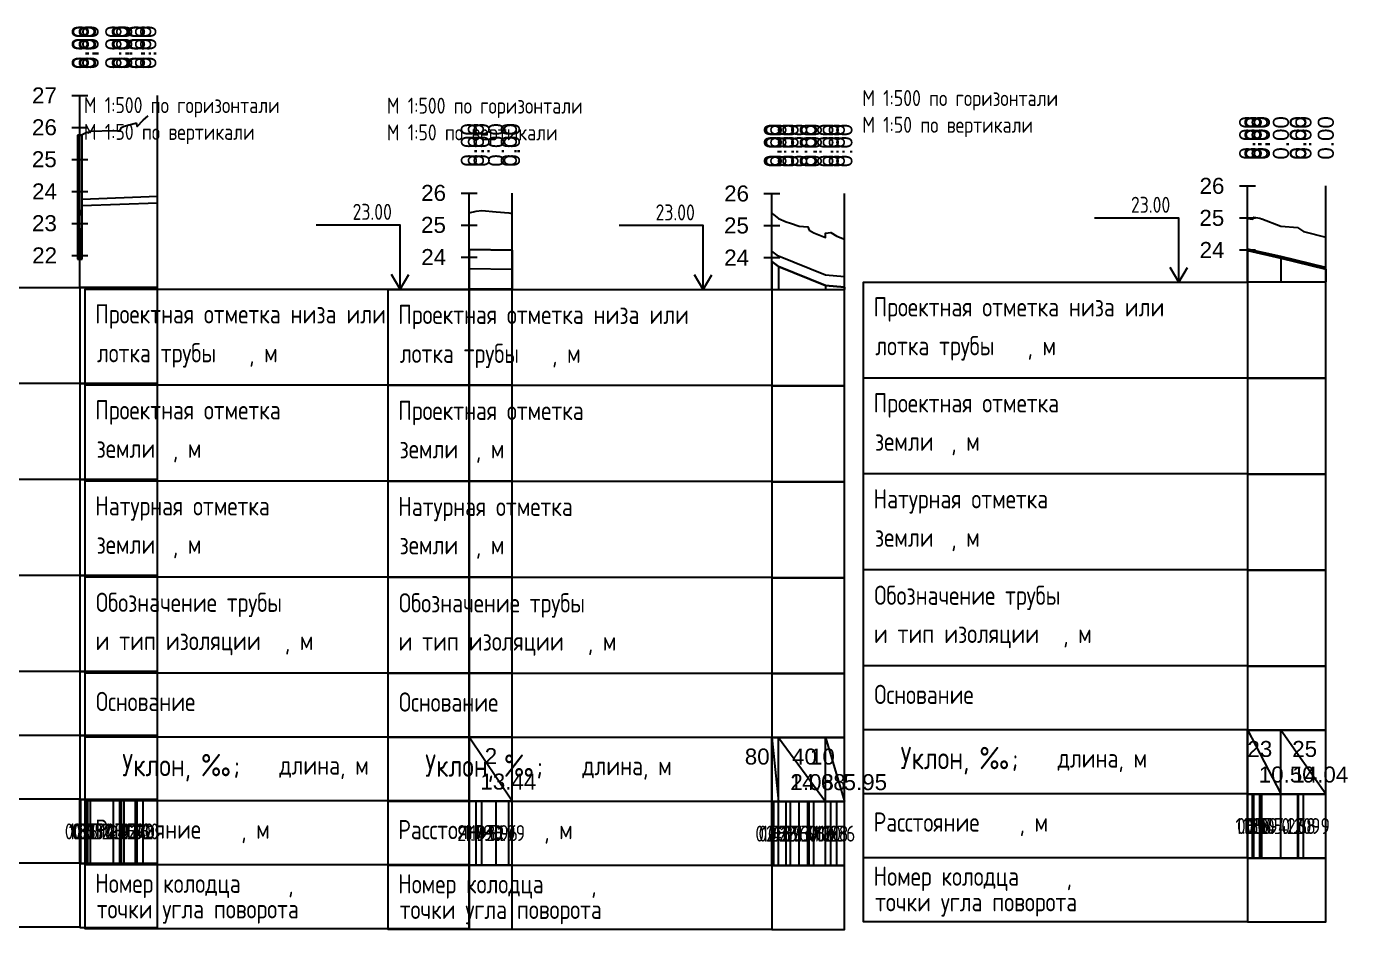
# Model space of a CAD drawing. Header units: metres. Extents: x -149473 to 83396, y -14167 to 104709.
# Drawn here: x -4009.4 to -3803, y 42336.3 to 42477.4 of the extents above; entities that cross this region are included whole.
import ezdxf

# ---------------------------------------------------------------- set-up
doc = ezdxf.new("R2010")
doc.units = ezdxf.units.M
doc.layers.add('Viewport2ForCustomObjects_0', color=7, linetype='Continuous')
for name, color, linetype, lineweight in [('Сети_W1', 1, 'Continuous', 30), ('Сети_Вид.Профиля', 7, 'Continuous', 30), ('Сети_Вид.Профиля.Проектные.Данные', 1, 'Continuous', 30), ('Сети_Г1', 132, 'Continuous', 30), ('Сети_К2', 40, 'Continuous', 30), ('Сети_Т', 1, 'Continuous', 30)]:
    doc.layers.add(name, color=color, linetype=linetype, lineweight=lineweight)
doc.styles.add('CustomTextStyle365', font='arial.ttf', dxfattribs={"height": 5})
doc.styles.add('CustomTextStyle366', font='arial.ttf', dxfattribs={"height": 5})
doc.styles.add('CustomTextStyle367', font='arial.ttf', dxfattribs={"height": 5})
doc.styles.add('CustomTextStyle368', font='arial.ttf', dxfattribs={"height": 5})
doc.styles.add('CustomTextStyle369', font='arial.ttf', dxfattribs={"height": 5})
doc.styles.add('CustomTextStyle370', font='arial.ttf', dxfattribs={"height": 5})
doc.styles.add('CustomTextStyle371', font='arial.ttf', dxfattribs={"height": 5})
doc.styles.add('CustomTextStyle372', font='arial.ttf', dxfattribs={"height": 5})
doc.styles.add('CustomTextStyle373', font='arial.ttf', dxfattribs={"height": 5})
doc.styles.add('CustomTextStyle374', font='arial.ttf', dxfattribs={"height": 5})
doc.styles.add('CustomTextStyle375', font='arial.ttf', dxfattribs={"height": 5})
doc.styles.add('CustomTextStyle376', font='arial.ttf', dxfattribs={"height": 5})
doc.styles.add('CustomTextStyle377', font='arial.ttf', dxfattribs={"height": 5})
doc.styles.add('CustomTextStyle378', font='arial.ttf', dxfattribs={"height": 5})
doc.styles.add('CustomTextStyle379', font='arial.ttf', dxfattribs={"height": 5})
doc.styles.add('CustomTextStyle380', font='arial.ttf', dxfattribs={"height": 5})
doc.styles.add('CustomTextStyle381', font='arial.ttf', dxfattribs={"height": 5})
doc.styles.add('CustomTextStyle382', font='arial.ttf', dxfattribs={"height": 5})
doc.styles.add('CustomTextStyle383', font='arial.ttf', dxfattribs={"height": 5})
doc.styles.add('CustomTextStyle384', font='arial.ttf', dxfattribs={"height": 5})
doc.styles.add('CustomTextStyle385', font='arial.ttf', dxfattribs={"height": 5})
doc.styles.add('CustomTextStyle386', font='GOST_0.TTF', dxfattribs={"height": 5})
doc.styles.add('CustomTextStyle387', font='GOST_0.TTF', dxfattribs={"height": 5})
doc.styles.add('CustomTextStyle388', font='GOST_0.TTF', dxfattribs={"height": 5})
doc.styles.add('CustomTextStyle389', font='GOST_0.TTF', dxfattribs={"height": 5})
doc.styles.add('CustomTextStyle390', font='GOST_0.TTF', dxfattribs={"height": 5})
doc.styles.add('CustomTextStyle391', font='GOST_0.TTF', dxfattribs={"height": 5})
doc.styles.add('CustomTextStyle392', font='GOST_0.TTF', dxfattribs={"height": 5})
doc.styles.add('CustomTextStyle393', font='GOST_0.TTF', dxfattribs={"height": 5})
doc.styles.add('CustomTextStyle394', font='GOST_0.TTF', dxfattribs={"height": 5})
doc.styles.add('CustomTextStyle395', font='GOST_0.TTF', dxfattribs={"height": 5})
doc.styles.add('CustomTextStyle396', font='GOST_0.TTF', dxfattribs={"height": 5})
doc.styles.add('CustomTextStyle397', font='GOST_0.TTF', dxfattribs={"height": 5})
doc.styles.add('CustomTextStyle398', font='GOST_0.TTF', dxfattribs={"height": 5})
doc.styles.add('CustomTextStyle399', font='GOST_0.TTF', dxfattribs={"height": 5})
doc.styles.add('CustomTextStyle400', font='GOST_0.TTF', dxfattribs={"height": 5})
doc.styles.add('CustomTextStyle401', font='GOST_0.TTF', dxfattribs={"height": 5})
doc.styles.add('CustomTextStyle404', font='GOST_0.TTF', dxfattribs={"height": 5})
doc.styles.add('CustomTextStyle405', font='arial.ttf', dxfattribs={"height": 5})
doc.styles.add('CustomTextStyle406', font='arial.ttf', dxfattribs={"height": 5})
doc.styles.add('CustomTextStyle407', font='arial.ttf', dxfattribs={"height": 5})
doc.styles.add('CustomTextStyle408', font='arial.ttf', dxfattribs={"height": 5})
doc.styles.add('CustomTextStyle409', font='arial.ttf', dxfattribs={"height": 5})
doc.styles.add('CustomTextStyle410', font='arial.ttf', dxfattribs={"height": 5})
doc.styles.add('CustomTextStyle411', font='arial.ttf', dxfattribs={"height": 5})
doc.styles.add('CustomTextStyle412', font='arial.ttf', dxfattribs={"height": 5})
doc.styles.add('CustomTextStyle413', font='arial.ttf', dxfattribs={"height": 5})
doc.styles.add('CustomTextStyle414', font='GOST_0.TTF', dxfattribs={"height": 5})
doc.styles.add('CustomTextStyle415', font='GOST_0.TTF', dxfattribs={"height": 5})
doc.styles.add('CustomTextStyle416', font='GOST_0.TTF', dxfattribs={"height": 5})
doc.styles.add('CustomTextStyle417', font='GOST_0.TTF', dxfattribs={"height": 5})
doc.styles.add('CustomTextStyle418', font='GOST_0.TTF', dxfattribs={"height": 5})
doc.styles.add('CustomTextStyle419', font='arial.ttf', dxfattribs={"height": 5})
doc.styles.add('CustomTextStyle420', font='arial.ttf', dxfattribs={"height": 5})
doc.styles.add('CustomTextStyle421', font='GOST_0.TTF', dxfattribs={"height": 5})
doc.styles.add('CustomTextStyle422', font='GOST_0.TTF', dxfattribs={"height": 5})
doc.styles.add('CustomTextStyle425', font='GOST_0.TTF', dxfattribs={"height": 5})
doc.styles.add('CustomTextStyle426', font='arial.ttf', dxfattribs={"height": 5})
doc.styles.add('CustomTextStyle427', font='arial.ttf', dxfattribs={"height": 5})
doc.styles.add('CustomTextStyle428', font='arial.ttf', dxfattribs={"height": 5})
doc.styles.add('CustomTextStyle429', font='arial.ttf', dxfattribs={"height": 5})
doc.styles.add('CustomTextStyle430', font='arial.ttf', dxfattribs={"height": 5})
doc.styles.add('CustomTextStyle431', font='arial.ttf', dxfattribs={"height": 5})
doc.styles.add('CustomTextStyle432', font='arial.ttf', dxfattribs={"height": 5})
doc.styles.add('CustomTextStyle433', font='arial.ttf', dxfattribs={"height": 5})
doc.styles.add('CustomTextStyle434', font='arial.ttf', dxfattribs={"height": 5})
doc.styles.add('CustomTextStyle435', font='arial.ttf', dxfattribs={"height": 5})
doc.styles.add('CustomTextStyle436', font='arial.ttf', dxfattribs={"height": 5})
doc.styles.add('CustomTextStyle437', font='arial.ttf', dxfattribs={"height": 5})
doc.styles.add('CustomTextStyle438', font='arial.ttf', dxfattribs={"height": 5})
doc.styles.add('CustomTextStyle439', font='arial.ttf', dxfattribs={"height": 5})
doc.styles.add('CustomTextStyle440', font='arial.ttf', dxfattribs={"height": 5})
doc.styles.add('CustomTextStyle441', font='arial.ttf', dxfattribs={"height": 5})
doc.styles.add('CustomTextStyle442', font='arial.ttf', dxfattribs={"height": 5})
doc.styles.add('CustomTextStyle443', font='arial.ttf', dxfattribs={"height": 5})
doc.styles.add('CustomTextStyle444', font='GOST_0.TTF', dxfattribs={"height": 5})
doc.styles.add('CustomTextStyle445', font='GOST_0.TTF', dxfattribs={"height": 5})
doc.styles.add('CustomTextStyle446', font='GOST_0.TTF', dxfattribs={"height": 5})
doc.styles.add('CustomTextStyle447', font='GOST_0.TTF', dxfattribs={"height": 5})
doc.styles.add('CustomTextStyle448', font='GOST_0.TTF', dxfattribs={"height": 5})
doc.styles.add('CustomTextStyle449', font='GOST_0.TTF', dxfattribs={"height": 5})
doc.styles.add('CustomTextStyle450', font='GOST_0.TTF', dxfattribs={"height": 5})
doc.styles.add('CustomTextStyle451', font='GOST_0.TTF', dxfattribs={"height": 5})
doc.styles.add('CustomTextStyle452', font='GOST_0.TTF', dxfattribs={"height": 5})
doc.styles.add('CustomTextStyle453', font='GOST_0.TTF', dxfattribs={"height": 5})
doc.styles.add('CustomTextStyle454', font='GOST_0.TTF', dxfattribs={"height": 5})
doc.styles.add('CustomTextStyle455', font='GOST_0.TTF', dxfattribs={"height": 5})
doc.styles.add('CustomTextStyle456', font='GOST_0.TTF', dxfattribs={"height": 5})
doc.styles.add('CustomTextStyle457', font='GOST_0.TTF', dxfattribs={"height": 5})
doc.styles.add('CustomTextStyle458', font='arial.ttf', dxfattribs={"height": 5})
doc.styles.add('CustomTextStyle459', font='arial.ttf', dxfattribs={"height": 5})
doc.styles.add('CustomTextStyle460', font='arial.ttf', dxfattribs={"height": 5})
doc.styles.add('CustomTextStyle461', font='arial.ttf', dxfattribs={"height": 5})
doc.styles.add('CustomTextStyle462', font='arial.ttf', dxfattribs={"height": 5})
doc.styles.add('CustomTextStyle463', font='arial.ttf', dxfattribs={"height": 5})
doc.styles.add('CustomTextStyle464', font='GOST_0.TTF', dxfattribs={"height": 5})
doc.styles.add('CustomTextStyle465', font='GOST_0.TTF', dxfattribs={"height": 5})
doc.styles.add('CustomTextStyle468', font='GOST_0.TTF', dxfattribs={"height": 5})
doc.styles.add('CustomTextStyle469', font='arial.ttf', dxfattribs={"height": 5})
doc.styles.add('CustomTextStyle470', font='arial.ttf', dxfattribs={"height": 5})
doc.styles.add('CustomTextStyle471', font='arial.ttf', dxfattribs={"height": 5})
doc.styles.add('CustomTextStyle472', font='arial.ttf', dxfattribs={"height": 5})
doc.styles.add('CustomTextStyle473', font='arial.ttf', dxfattribs={"height": 5})
doc.styles.add('CustomTextStyle474', font='arial.ttf', dxfattribs={"height": 5})
doc.styles.add('CustomTextStyle475', font='arial.ttf', dxfattribs={"height": 5})
doc.styles.add('CustomTextStyle476', font='arial.ttf', dxfattribs={"height": 5})
doc.styles.add('CustomTextStyle477', font='arial.ttf', dxfattribs={"height": 5})
doc.styles.add('CustomTextStyle478', font='arial.ttf', dxfattribs={"height": 5})
doc.styles.add('CustomTextStyle479', font='arial.ttf', dxfattribs={"height": 5})
doc.styles.add('CustomTextStyle480', font='arial.ttf', dxfattribs={"height": 5})
doc.styles.add('CustomTextStyle481', font='arial.ttf', dxfattribs={"height": 5})
doc.styles.add('CustomTextStyle482', font='arial.ttf', dxfattribs={"height": 5})
doc.styles.add('CustomTextStyle483', font='arial.ttf', dxfattribs={"height": 5})
doc.styles.add('CustomTextStyle484', font='GOST_0.TTF', dxfattribs={"height": 5})
doc.styles.add('CustomTextStyle485', font='GOST_0.TTF', dxfattribs={"height": 5})
doc.styles.add('CustomTextStyle486', font='GOST_0.TTF', dxfattribs={"height": 5})
doc.styles.add('CustomTextStyle487', font='GOST_0.TTF', dxfattribs={"height": 5})
doc.styles.add('CustomTextStyle488', font='GOST_0.TTF', dxfattribs={"height": 5})
doc.styles.add('CustomTextStyle489', font='GOST_0.TTF', dxfattribs={"height": 5})
doc.styles.add('CustomTextStyle490', font='GOST_0.TTF', dxfattribs={"height": 5})
doc.styles.add('CustomTextStyle491', font='GOST_0.TTF', dxfattribs={"height": 5})
doc.styles.add('CustomTextStyle492', font='GOST_0.TTF', dxfattribs={"height": 5})
doc.styles.add('CustomTextStyle493', font='GOST_0.TTF', dxfattribs={"height": 5})
doc.styles.add('CustomTextStyle494', font='GOST_0.TTF', dxfattribs={"height": 5})
doc.styles.add('CustomTextStyle495', font='arial.ttf', dxfattribs={"height": 5})
doc.styles.add('CustomTextStyle496', font='arial.ttf', dxfattribs={"height": 5})
doc.styles.add('CustomTextStyle497', font='arial.ttf', dxfattribs={"height": 5})
doc.styles.add('CustomTextStyle498', font='arial.ttf', dxfattribs={"height": 5})
doc.styles.get("Standard").update_dxf_attribs({"font": 'GOST_0.TTF'})

# ---------------------------------------------------------------- blocks, each defined once
blk = doc.blocks.new('CustomObjectsInViewport2_0')
at = {"linetype": 'Continuous', "lineweight": -3}
for p, q in [((4101.88, 1266.17), (4101.85, 1265.46)), ((4101.85, 1265.46), (4101.88, 1264.75)), ((4101.95, 1266.46), (4101.88, 1266.17)), ((4101.88, 1264.75), (4101.95, 1264.46)), ((4102.02, 1266.17), (4101.95, 1266.46)), ((4101.95, 1264.46), (4102.02, 1264.75)), ((4102.05, 1265.46), (4102.02, 1266.17)), ((4102.02, 1264.75), (4102.05, 1265.46)), ((4101.6, 1259.49), (4101.45, 1255.96)), ((4101.6, 1259.49), (4101.45, 1255.96)), ((4101.95, 1260.96), (4101.6, 1259.49)), ((4101.95, 1260.96), (4101.6, 1259.49)), ((4102.3, 1259.49), (4101.95, 1260.96)), ((4102.3, 1259.49), (4101.95, 1260.96)), ((4102.45, 1255.96), (4102.3, 1259.49)), ((4102.45, 1255.96), (4102.3, 1259.49)), ((4101.45, 1255.96), (4101.6, 1252.42)), ((4101.45, 1255.96), (4101.6, 1252.42)), ((4102.3, 1252.42), (4102.45, 1255.96)), ((4102.3, 1252.42), (4102.45, 1255.96)), ((4101.6, 1252.42), (4101.95, 1250.96)), ((4101.6, 1252.42), (4101.95, 1250.96)), ((4101.95, 1250.96), (4102.3, 1252.42)), ((4101.95, 1250.96), (4102.3, 1252.42))]:
    blk.add_line(p, q, dxfattribs=at)
at = {"layer": 'Сети_W1', "linetype": 'Continuous'}
for p, q in [((4477.35, 1251.71), (4466.85, 1254.09)), ((4477.35, 1251.21), (4466.85, 1253.59)), ((4491.38, 1248.27), (4477.35, 1251.71)), ((4491.38, 1247.77), (4477.35, 1251.21))]:
    blk.add_line(p, q, dxfattribs=at)
at = {"layer": 'Сети_Вид.Профиля'}
for p, q in [((4099.45, 1302.11), (4104.45, 1302.11)), ((4101.95, 1242.11), (4101.95, 1302.11)), ((4126.25, 1242.11), (4126.25, 1302.11)), ((4099.45, 1292.11), (4104.45, 1292.11)), ((4099.45, 1282.11), (4104.45, 1282.11)), ((4099.45, 1272.11), (4104.45, 1272.11)), ((4464.35, 1273.8), (4469.35, 1273.8)), ((4466.85, 1243.8), (4466.85, 1273.8)), ((4491.38, 1243.8), (4491.38, 1273.8)), ((4221.08, 1271.59), (4226.08, 1271.59)), ((4223.58, 1241.59), (4223.58, 1271.59)), ((4237.02, 1241.59), (4237.02, 1271.59)), ((4315.77, 1271.42), (4320.77, 1271.42)), ((4318.27, 1241.42), (4318.27, 1271.42)), ((4340.91, 1241.42), (4340.91, 1271.42)), ((4464.35, 1263.8), (4469.35, 1263.8)), ((4099.45, 1262.11), (4104.45, 1262.11)), ((4221.08, 1261.59), (4226.08, 1261.59)), ((4315.77, 1261.42), (4320.77, 1261.42)), ((4099.45, 1252.11), (4104.45, 1252.11)), ((4221.08, 1251.59), (4226.08, 1251.59)), ((4315.77, 1251.42), (4320.77, 1251.42)), ((4464.35, 1253.8), (4469.35, 1253.8))]:
    blk.add_line(p, q, dxfattribs=at)
at = {"layer": 'Сети_Вид.Профиля', "linetype": 'Continuous'}
for p, q in [((4466.85, 1243.8), (4491.38, 1243.8)), ((4101.95, 1242.11), (4126.25, 1242.11)), ((4223.58, 1241.59), (4237.02, 1241.59)), ((4318.27, 1241.42), (4340.91, 1241.42)), ((4101.95, 1062.05), (4101.95, 1082.05)), ((4102.3, 1062.05), (4102.3, 1082.05)), ((4104.16, 1062.05), (4104.16, 1082.05)), ((4104.49, 1062.05), (4104.49, 1082.05)), ((4105.24, 1062.05), (4105.24, 1082.05)), ((4105.31, 1062.05), (4105.31, 1082.05)), ((4112.46, 1062.05), (4112.46, 1082.05)), ((4114.47, 1062.05), (4114.47, 1082.05)), ((4114.92, 1062.05), (4114.92, 1082.05)), ((4115.84, 1062.05), (4115.84, 1082.05)), ((4119.38, 1062.05), (4119.38, 1082.05)), ((4119.54, 1062.05), (4119.54, 1082.05)), ((4119.83, 1062.05), (4119.83, 1082.05)), ((4121.75, 1062.05), (4121.75, 1082.05)), ((4466.85, 1063.74), (4466.85, 1083.74)), ((4468.48, 1063.74), (4468.48, 1083.74)), ((4468.86, 1063.74), (4468.86, 1083.74)), ((4470.72, 1063.74), (4470.72, 1083.74)), ((4471.26, 1063.74), (4471.26, 1083.74)), ((4471.3, 1063.74), (4471.3, 1083.74)), ((4471.41, 1063.74), (4471.41, 1083.74)), ((4477.35, 1063.74), (4477.35, 1083.74)), ((4482.6, 1063.74), (4482.6, 1083.74)), ((4482.81, 1063.74), (4482.81, 1083.74)), ((4484.39, 1063.74), (4484.39, 1083.74)), ((4223.58, 1061.53), (4223.58, 1081.53)), ((4225.77, 1061.53), (4225.77, 1081.53)), ((4227.56, 1061.53), (4227.56, 1081.53)), ((4232.07, 1061.53), (4232.07, 1081.53)), ((4236.03, 1061.53), (4236.03, 1081.53)), ((4318.27, 1061.36), (4318.27, 1081.36)), ((4318.35, 1061.36), (4318.35, 1081.36)), ((4318.86, 1061.36), (4318.86, 1081.36)), ((4320.29, 1061.36), (4320.29, 1081.36)), ((4322.68, 1061.36), (4322.68, 1081.36)), ((4324.07, 1061.36), (4324.07, 1081.36)), ((4326.8, 1061.36), (4326.8, 1081.36)), ((4329.49, 1061.36), (4329.49, 1081.36)), ((4329.9, 1061.36), (4329.9, 1081.36)), ((4331.36, 1061.36), (4331.36, 1081.36)), ((4334.96, 1061.36), (4334.96, 1081.36)), ((4334.97, 1061.36), (4334.97, 1081.36)), ((4336.67, 1061.36), (4336.67, 1081.36)), ((4338.55, 1061.36), (4338.55, 1081.36))]:
    blk.add_line(p, q, dxfattribs=at)
at = {"layer": 'Сети_Вид.Профиля'}
for points in [[(4445.38, 1243.77), (4445.38, 1263.77), (4419.05, 1263.77)], [(4202.11, 1241.56), (4202.11, 1261.56), (4175.78, 1261.56)], [(4296.8, 1241.39), (4296.8, 1261.39), (4270.47, 1261.39)], [(4445.38, 1243.77), (4442.67, 1248.35)], [(4445.38, 1243.77), (4448.1, 1248.35)], [(4202.11, 1241.56), (4199.4, 1246.14)], [(4202.11, 1241.56), (4204.82, 1246.14)], [(4296.8, 1241.39), (4294.09, 1245.97)], [(4296.8, 1241.39), (4299.51, 1245.97)], [(4101.94, 1212.08), (3981.94, 1212.08)], [(4223.57, 1211.56), (4103.57, 1211.56)], [(4318.26, 1211.39), (4198.26, 1211.39)], [(4466.84, 1213.77), (4346.84, 1213.77)], [(4101.94, 1182.08), (3981.94, 1182.08)], [(4223.57, 1181.56), (4103.57, 1181.56)], [(4318.26, 1181.39), (4198.26, 1181.39)], [(4466.84, 1183.77), (4346.84, 1183.77)], [(4101.94, 1152.08), (3981.94, 1152.08)], [(4466.84, 1153.77), (4346.84, 1153.77)], [(4223.57, 1151.56), (4103.57, 1151.56)], [(4318.26, 1151.39), (4198.26, 1151.39)], [(4466.84, 1123.77), (4346.84, 1123.77)], [(4101.94, 1122.08), (3981.94, 1122.08)], [(4223.57, 1121.56), (4103.57, 1121.56)], [(4318.26, 1121.39), (4198.26, 1121.39)], [(4466.84, 1103.77), (4346.84, 1103.77)], [(4101.94, 1102.08), (3981.94, 1102.08)], [(4223.57, 1101.56), (4103.57, 1101.56)], [(4318.26, 1101.39), (4198.26, 1101.39)], [(4101.94, 1082.08), (3981.94, 1082.08)], [(4466.84, 1083.77), (4346.84, 1083.77)], [(4223.57, 1081.56), (4103.57, 1081.56)], [(4318.26, 1081.39), (4198.26, 1081.39)], [(4101.94, 1062.08), (3981.94, 1062.08)], [(4223.57, 1061.56), (4103.57, 1061.56)], [(4318.26, 1061.39), (4198.26, 1061.39)], [(4466.84, 1063.77), (4346.84, 1063.77)]]:
    blk.add_lwpolyline(points, dxfattribs=at)
for points in [[(4466.84, 1243.77), (4466.84, 1213.77), (4466.84, 1183.77), (4466.84, 1153.77), (4466.84, 1123.77), (4466.84, 1103.77), (4466.84, 1083.77), (4466.84, 1063.77), (4466.84, 1043.77), (4346.84, 1043.77), (4346.84, 1243.77)], [(4101.94, 1242.08), (4101.94, 1212.08), (4101.94, 1182.08), (4101.94, 1152.08), (4101.94, 1122.08), (4101.94, 1102.08), (4101.94, 1082.08), (4101.94, 1062.08), (4101.94, 1042.08), (3981.94, 1042.08), (3981.94, 1242.08)], [(4223.57, 1241.56), (4223.57, 1211.56), (4223.57, 1181.56), (4223.57, 1151.56), (4223.57, 1121.56), (4223.57, 1101.56), (4223.57, 1081.56), (4223.57, 1061.56), (4223.57, 1041.56), (4103.57, 1041.56), (4103.57, 1241.56)], [(4318.26, 1241.39), (4318.26, 1211.39), (4318.26, 1181.39), (4318.26, 1151.39), (4318.26, 1121.39), (4318.26, 1101.39), (4318.26, 1081.39), (4318.26, 1061.39), (4318.26, 1041.39), (4198.26, 1041.39), (4198.26, 1241.39)]]:
    blk.add_lwpolyline(points, close=True, dxfattribs=at)
at = {"layer": 'Сети_Вид.Профиля', "linetype": 'Continuous'}
for points in [[(4466.85, 1213.74, 0), (4491.38, 1213.74, 0), (4491.38, 1243.74, 0), (4466.85, 1243.74, 0)], [(4101.95, 1212.05, 0), (4126.25, 1212.05, 0), (4126.25, 1242.05, 0), (4101.95, 1242.05, 0)], [(4223.58, 1211.53, 0), (4237.02, 1211.53, 0), (4237.02, 1241.53, 0), (4223.58, 1241.53, 0)], [(4318.27, 1211.36, 0), (4340.91, 1211.36, 0), (4340.91, 1241.36, 0), (4318.27, 1241.36, 0)], [(4101.95, 1182.05, 0), (4126.25, 1182.05, 0), (4126.25, 1212.05, 0), (4101.95, 1212.05, 0)], [(4223.58, 1181.53, 0), (4237.02, 1181.53, 0), (4237.02, 1211.53, 0), (4223.58, 1211.53, 0)], [(4318.27, 1181.36, 0), (4340.91, 1181.36, 0), (4340.91, 1211.36, 0), (4318.27, 1211.36, 0)], [(4466.85, 1183.74, 0), (4491.38, 1183.74, 0), (4491.38, 1213.74, 0), (4466.85, 1213.74, 0)], [(4101.95, 1152.05, 0), (4126.25, 1152.05, 0), (4126.25, 1182.05, 0), (4101.95, 1182.05, 0)], [(4223.58, 1151.53, 0), (4237.02, 1151.53, 0), (4237.02, 1181.53, 0), (4223.58, 1181.53, 0)], [(4318.27, 1151.36, 0), (4340.91, 1151.36, 0), (4340.91, 1181.36, 0), (4318.27, 1181.36, 0)], [(4466.85, 1153.74, 0), (4491.38, 1153.74, 0), (4491.38, 1183.74, 0), (4466.85, 1183.74, 0)], [(4101.95, 1122.05, 0), (4126.25, 1122.05, 0), (4126.25, 1152.05, 0), (4101.95, 1152.05, 0)], [(4466.85, 1123.74, 0), (4491.38, 1123.74, 0), (4491.38, 1153.74, 0), (4466.85, 1153.74, 0)], [(4223.58, 1121.53, 0), (4237.02, 1121.53, 0), (4237.02, 1151.53, 0), (4223.58, 1151.53, 0)], [(4318.27, 1121.36, 0), (4340.91, 1121.36, 0), (4340.91, 1151.36, 0), (4318.27, 1151.36, 0)], [(4466.85, 1103.74, 0), (4491.38, 1103.74, 0), (4491.38, 1123.74, 0), (4466.85, 1123.74, 0)], [(4101.95, 1102.05, 0), (4126.25, 1102.05, 0), (4126.25, 1122.05, 0), (4101.95, 1122.05, 0)], [(4223.58, 1101.53, 0), (4237.02, 1101.53, 0), (4237.02, 1121.53, 0), (4223.58, 1121.53, 0)], [(4318.27, 1101.36, 0), (4340.91, 1101.36, 0), (4340.91, 1121.36, 0), (4318.27, 1121.36, 0)], [(4466.85, 1083.74, 0), (4491.38, 1083.74, 0), (4491.38, 1103.74, 0), (4466.85, 1103.74, 0)], [(4101.95, 1082.05, 0), (4126.25, 1082.05, 0), (4126.25, 1102.05, 0), (4101.95, 1102.05, 0)], [(4223.58, 1081.53, 0), (4237.02, 1081.53, 0), (4237.02, 1101.53, 0), (4223.58, 1101.53, 0)], [(4318.27, 1081.36, 0), (4340.91, 1081.36, 0), (4340.91, 1101.36, 0), (4318.27, 1101.36, 0)], [(4101.95, 1062.05, 0), (4126.25, 1062.05, 0), (4126.25, 1082.05, 0), (4101.95, 1082.05, 0)], [(4466.85, 1063.74, 0), (4491.38, 1063.74, 0), (4491.38, 1083.74, 0), (4466.85, 1083.74, 0)], [(4223.58, 1061.53, 0), (4237.02, 1061.53, 0), (4237.02, 1081.53, 0), (4223.58, 1081.53, 0)], [(4318.27, 1061.36, 0), (4340.91, 1061.36, 0), (4340.91, 1081.36, 0), (4318.27, 1081.36, 0)], [(4101.95, 1042.05, 0), (4126.25, 1042.05, 0), (4126.25, 1062.05, 0), (4101.95, 1062.05, 0)], [(4223.58, 1041.53, 0), (4237.02, 1041.53, 0), (4237.02, 1061.53, 0), (4223.58, 1061.53, 0)], [(4318.27, 1041.36, 0), (4340.91, 1041.36, 0), (4340.91, 1061.36, 0), (4318.27, 1061.36, 0)], [(4466.85, 1043.74, 0), (4491.38, 1043.74, 0), (4491.38, 1063.74, 0), (4466.85, 1063.74, 0)]]:
    blk.add_polyline3d(points, close=True, dxfattribs=at)
at = {"layer": 'Сети_Вид.Профиля.Проектные.Данные', "linetype": 'Continuous'}
for p, q in [((4223.58, 1253.92), (4223.58, 1241.59)), ((4237.02, 1253.68), (4237.02, 1241.59)), ((4466.85, 1253.59), (4466.85, 1243.8)), ((4477.35, 1251.21), (4477.35, 1243.8)), ((4477.35, 1251.21), (4477.35, 1243.8)), ((4318.27, 1250.21), (4318.27, 1241.42)), ((4320.29, 1248.59), (4320.29, 1241.42)), ((4320.29, 1248.59), (4320.29, 1241.42)), ((4491.38, 1247.77), (4491.38, 1243.8)), ((4334.96, 1242.7), (4334.96, 1241.42)), ((4334.96, 1242.7), (4334.96, 1241.42)), ((4340.91, 1242.12), (4340.91, 1241.42)), ((4466.85, 1083.8), (4466.85, 1103.8)), ((4466.85, 1103.8), (4477.35, 1083.8)), ((4477.35, 1083.8), (4477.35, 1103.8)), ((4477.35, 1083.8), (4477.35, 1103.8)), ((4477.35, 1103.8), (4491.38, 1083.8)), ((4491.38, 1083.8), (4491.38, 1103.8)), ((4223.58, 1081.59), (4223.58, 1101.59)), ((4223.58, 1101.59), (4237.02, 1081.59)), ((4237.02, 1081.59), (4237.02, 1101.59)), ((4318.27, 1081.42), (4318.27, 1101.42)), ((4318.27, 1101.42), (4320.29, 1081.42)), ((4320.29, 1081.42), (4320.29, 1101.42)), ((4320.29, 1081.42), (4320.29, 1101.42)), ((4320.29, 1101.42), (4334.96, 1081.42)), ((4334.96, 1081.42), (4334.96, 1101.42)), ((4334.96, 1081.42), (4334.96, 1101.42)), ((4334.96, 1101.42), (4340.91, 1081.42)), ((4340.91, 1081.42), (4340.91, 1101.42))]:
    blk.add_line(p, q, dxfattribs=at)
at = {"layer": 'Сети_Вид.Профиля.Проектные.Данные', "linetype": 'Continuous', "lineweight": 30, "ltscale": 2, "flags": 128}
for points in [[(4101.95, 1289.66), (4102.3, 1289.71), (4104.16, 1290.64), (4104.49, 1290.39), (4105.24, 1290.94), (4105.31, 1290.88), (4112.46, 1291.15), (4114.47, 1291.06), (4114.92, 1292.09), (4115.84, 1292.47), (4119.38, 1293.39), (4119.54, 1293.43), (4119.83, 1292.36), (4121.75, 1294.32), (4123.35, 1295.67)], [(4223.58, 1265.39), (4225.77, 1265.91), (4227.56, 1266.08), (4232.07, 1265.71), (4236.03, 1265.41), (4237.02, 1265.15)], [(4318.27, 1265.21), (4318.35, 1265.17), (4318.86, 1264.82), (4320.29, 1263.59), (4322.68, 1262.62), (4324.07, 1262.21), (4326.8, 1261.22), (4329.49, 1261.01), (4329.9, 1259.96), (4331.36, 1259.14), (4334.96, 1257.7), (4334.97, 1259.01), (4336.67, 1259.29), (4338.55, 1258.13), (4340.91, 1257.12)], [(4466.85, 1263.59), (4468.48, 1263.46), (4468.86, 1264.05), (4470.72, 1263.68), (4471.26, 1263.52), (4471.3, 1263.52), (4471.41, 1263.55), (4477.35, 1261.21), (4482.6, 1260.77), (4482.81, 1260.59), (4484.39, 1259.52), (4491.38, 1257.77)], [(4223.58, 1253.92), (4237.02, 1253.68)], [(4466.85, 1253.59), (4477.35, 1251.21), (4491.38, 1247.77)], [(4318.27, 1250.21), (4320.29, 1248.59), (4334.96, 1242.7), (4340.91, 1242.12)]]:
    blk.add_lwpolyline(points, dxfattribs=at)
at = {"layer": 'Сети_Г1', "linetype": 'Continuous'}
for p, q in [((4320.29, 1251.84), (4318.27, 1253.46)), ((4334.96, 1245.95), (4320.29, 1251.84)), ((4320.29, 1248.59), (4318.27, 1250.21)), ((4334.96, 1242.7), (4320.29, 1248.59)), ((4340.91, 1245.37), (4334.96, 1245.95)), ((4340.91, 1242.12), (4334.96, 1242.7))]:
    blk.add_line(p, q, dxfattribs=at)
at = {"layer": 'Сети_К2', "linetype": 'Continuous'}
for p, q in [((4101.2, 1289.66), (4101.2, 1250.96)), ((4102.7, 1289.66), (4101.2, 1289.66)), ((4102.7, 1250.96), (4102.7, 1289.66)), ((4102.7, 1269.69), (4126.25, 1270.56)), ((4102.7, 1267.69), (4126.25, 1268.56)), ((4101.2, 1250.96), (4102.7, 1250.96))]:
    blk.add_line(p, q, dxfattribs=at)
at = {"layer": 'Сети_Т', "linetype": 'Continuous'}
for p, q in [((4237.02, 1253.68), (4223.58, 1253.92)), ((4237.02, 1247.68), (4223.58, 1247.92))]:
    blk.add_line(p, q, dxfattribs=at)
at = {"linetype": 'Continuous'}
for style, p in [('CustomTextStyle371', (4104.42, 1310.34)), ('CustomTextStyle372', (4104.77, 1310.34)), ('CustomTextStyle373', (4106.62, 1310.34)), ('CustomTextStyle374', (4106.96, 1310.34)), ('CustomTextStyle375', (4107.71, 1310.34)), ('CustomTextStyle376', (4107.78, 1310.34)), ('CustomTextStyle377', (4114.92, 1310.34)), ('CustomTextStyle378', (4116.94, 1310.34)), ('CustomTextStyle379', (4117.39, 1310.34)), ('CustomTextStyle380', (4118.31, 1310.34)), ('CustomTextStyle381', (4121.84, 1310.34)), ('CustomTextStyle382', (4122, 1310.34)), ('CustomTextStyle383', (4122.3, 1310.34)), ('CustomTextStyle384', (4124.22, 1310.34)), ('CustomTextStyle385', (4125.82, 1310.34)), ('CustomTextStyle408', (4226.05, 1279.82)), ('CustomTextStyle409', (4228.24, 1279.82)), ('CustomTextStyle410', (4230.03, 1279.82)), ('CustomTextStyle411', (4234.54, 1279.82)), ('CustomTextStyle412', (4238.5, 1279.82)), ('CustomTextStyle413', (4239.49, 1279.82)), ('CustomTextStyle429', (4320.74, 1279.65)), ('CustomTextStyle430', (4320.82, 1279.65)), ('CustomTextStyle431', (4321.33, 1279.65)), ('CustomTextStyle432', (4322.76, 1279.65)), ('CustomTextStyle433', (4325.14, 1279.65)), ('CustomTextStyle434', (4326.53, 1279.65)), ('CustomTextStyle435', (4329.27, 1279.65)), ('CustomTextStyle436', (4331.96, 1279.65)), ('CustomTextStyle437', (4332.36, 1279.65)), ('CustomTextStyle438', (4333.83, 1279.65)), ('CustomTextStyle439', (4337.42, 1279.65)), ('CustomTextStyle440', (4337.44, 1279.65)), ('CustomTextStyle441', (4339.14, 1279.65)), ('CustomTextStyle442', (4341.02, 1279.65)), ('CustomTextStyle443', (4343.38, 1279.65)), ('CustomTextStyle472', (4469.32, 1282.02)), ('CustomTextStyle473', (4470.95, 1282.02)), ('CustomTextStyle474', (4471.33, 1282.02)), ('CustomTextStyle475', (4473.19, 1282.02)), ('CustomTextStyle476', (4473.73, 1282.02)), ('CustomTextStyle477', (4473.77, 1282.02)), ('CustomTextStyle478', (4473.88, 1282.02)), ('CustomTextStyle479', (4479.82, 1282.02)), ('CustomTextStyle480', (4485.07, 1282.02)), ('CustomTextStyle481', (4485.27, 1282.02)), ('CustomTextStyle482', (4486.86, 1282.02)), ('CustomTextStyle483', (4493.85, 1282.02))]:
    blk.add_text('0.00', height=5, rotation=90, dxfattribs=dict(at, style=style)).set_placement(p)
at = {"layer": 'Сети_Вид.Профиля', "color": 7, "linetype": 'Continuous', "lineweight": 30}
for s, style, p in [('27', 'CustomTextStyle370', (4087, 1299.6)), ('М 1:500 по горизонтали', 'CustomTextStyle400', (4103.22, 1296.56)), ('М 1:500 по горизонтали', 'CustomTextStyle421', (4197.92, 1296.39)), ('М 1:500 по горизонтали', 'CustomTextStyle464', (4346.5, 1298.77)), ('26', 'CustomTextStyle369', (4087, 1289.65)), ('М 1:50 по вертикали', 'CustomTextStyle401', (4103.22, 1288.2)), ('М 1:50 по вертикали', 'CustomTextStyle422', (4197.92, 1288.03)), ('М 1:50 по вертикали', 'CustomTextStyle465', (4346.5, 1290.41)), ('25', 'CustomTextStyle368', (4086.96, 1279.65)), ('26', 'CustomTextStyle471', (4451.9, 1271.33)), ('24', 'CustomTextStyle367', (4087.02, 1269.6)), ('26', 'CustomTextStyle407', (4208.63, 1269.13)), ('26', 'CustomTextStyle428', (4303.32, 1268.95)), ('  23.00', 'CustomTextStyle404', (4182.06, 1263.2)), ('  23.00', 'CustomTextStyle425', (4276.75, 1263.03)), ('  23.00', 'CustomTextStyle468', (4425.33, 1265.41)), ('23', 'CustomTextStyle366', (4087, 1259.65)), ('25', 'CustomTextStyle406', (4208.59, 1259.13)), ('25', 'CustomTextStyle427', (4303.28, 1258.95)), ('25', 'CustomTextStyle470', (4451.86, 1261.33)), ('24', 'CustomTextStyle469', (4451.92, 1251.29)), ('22', 'CustomTextStyle365', (4087.05, 1249.6)), ('24', 'CustomTextStyle405', (4208.65, 1249.08)), ('24', 'CustomTextStyle426', (4303.34, 1248.91))]:
    blk.add_text(s, height=5, dxfattribs=dict(at, style=style)).set_placement(p)
at = {"layer": 'Сети_Вид.Профиля'}
for s, p in [('Проектная отметка низа или', (4350.01, 1233.01)), ('Проектная отметка низа или', (4106.73, 1230.81)), ('Проектная отметка низа или', (4201.43, 1230.64)), ('лотка трубы', (4350.56, 1220.87)), ('лотка трубы', (4107.29, 1218.66)), ('м', (4159.52, 1218.66)), ('лотка трубы', (4201.98, 1218.49)), ('м', (4254.21, 1218.49)), ('м', (4402.79, 1220.87)), (', ', (4154.86, 1218.66)), (', ', (4249.55, 1218.49)), (', ', (4398.13, 1220.87)), ('Проектная отметка', (4106.73, 1200.81)), ('Проектная отметка', (4201.43, 1200.64)), ('Проектная отметка', (4350.01, 1203.01)), ('земли', (4107.19, 1188.81)), ('земли', (4201.88, 1188.64)), ('земли', (4350.46, 1191.01)), ('м', (4378.96, 1191.01)), ('м', (4135.68, 1188.81)), ('м', (4230.37, 1188.64)), (', ', (4374.3, 1191.01)), (', ', (4131.03, 1188.81)), (', ', (4225.72, 1188.64)), ('Натурная отметка', (4106.72, 1170.81)), ('Натурная отметка', (4349.99, 1173.01)), ('Натурная отметка', (4201.41, 1170.64)), ('земли', (4350.46, 1161.01)), ('м', (4378.96, 1161.01)), ('земли', (4107.19, 1158.81)), ('м', (4135.68, 1158.81)), ('земли', (4201.88, 1158.64)), ('м', (4230.37, 1158.64)), (', ', (4374.3, 1161.01)), (', ', (4131.03, 1158.81)), (', ', (4225.72, 1158.64)), ('Обозначение трубы', (4350.26, 1142.87)), ('Обозначение трубы', (4106.98, 1140.66)), ('Обозначение трубы', (4201.68, 1140.49)), ('и тип изоляции', (4350.11, 1130.93)), ('и тип изоляции', (4106.84, 1128.72)), ('м', (4170.68, 1128.72)), ('и тип изоляции', (4201.53, 1128.55)), ('м', (4265.37, 1128.55)), ('м', (4413.95, 1130.93)), (', ', (4166.02, 1128.72)), (', ', (4260.71, 1128.55)), (', ', (4409.29, 1130.93)), ('Основание', (4106.98, 1109.66)), ('Основание', (4201.68, 1109.49)), ('Основание', (4350.26, 1111.87)), (' длина, м', (4404.46, 1091.98)), (' длина, м', (4161.19, 1089.78)), (' длина, м', (4255.88, 1089.61)), ('Расстояние', (4350.02, 1071.97)), ('Расстояние', (4106.74, 1069.77)), ('м', (4157.05, 1069.77)), ('Расстояние', (4201.43, 1069.6)), ('м', (4251.74, 1069.6)), ('м', (4400.32, 1071.97)), (', ', (4152.39, 1069.77)), (', ', (4247.08, 1069.6)), (', ', (4395.66, 1071.97)), ('Номер колодца', (4106.72, 1052.84)), ('Номер колодца', (4201.41, 1052.67)), ('Номер колодца', (4349.99, 1055.05)), (',', (4167.08, 1052.84)), (',', (4261.77, 1052.67)), (',', (4410.36, 1055.05)), ('точки угла поворота', (4107.23, 1044.84)), ('точки угла поворота', (4201.93, 1044.67)), ('точки угла поворота', (4350.51, 1047.05))]:
    blk.add_text(s, height=6, dxfattribs=at).set_placement(p)
at = {"layer": 'Сети_Вид.Профиля', "color": 7, "linetype": 'Continuous'}
for p in [(4358.45, 1091.49), (4115.18, 1089.28), (4209.87, 1089.11)]:
    blk.add_text('Уклон, ‰;', height=7, dxfattribs=at).set_placement(p)
at = {"layer": 'Сети_Вид.Профиля.Проектные.Данные', "linetype": 'Continuous'}
for s, style, p in [('23', 'CustomTextStyle496', (4466.86, 1095.33)), ('25', 'CustomTextStyle498', (4480.87, 1095.33)), ('2', 'CustomTextStyle420', (4228.5, 1093.08)), ('80', 'CustomTextStyle459', (4309.77, 1092.95)), ('40', 'CustomTextStyle461', (4324.53, 1092.95)), ('10', 'CustomTextStyle463', (4330.15, 1092.95)), ('13.44', 'CustomTextStyle419', (4227.13, 1085.13)), ('10.50', 'CustomTextStyle495', (4470.4, 1087.33)), ('14.04', 'CustomTextStyle497', (4480.9, 1087.33)), ('14.68', 'CustomTextStyle460', (4323.82, 1084.95)), ('2.03', 'CustomTextStyle458', (4324.03, 1084.96)), ('5.95', 'CustomTextStyle462', (4340.65, 1084.95)), ('0.35', 'CustomTextStyle386', (4097.21, 1069.55)), ('1.86', 'CustomTextStyle387', (4098.49, 1069.55)), ('0.33', 'CustomTextStyle388', (4099.41, 1069.55)), ('0.75', 'CustomTextStyle389', (4099.78, 1069.55)), ('0.07', 'CustomTextStyle390', (4100.01, 1069.55)), ('7.14', 'CustomTextStyle391', (4104.15, 1069.55)), ('2.01', 'CustomTextStyle392', (4108.73, 1069.55)), ('0.45', 'CustomTextStyle393', (4109.61, 1069.55)), ('0.92', 'CustomTextStyle394', (4110.1, 1069.55)), ('3.54', 'CustomTextStyle395', (4112.7, 1069.55)), ('0.30', 'CustomTextStyle397', (4114.59, 1069.55)), ('0.16', 'CustomTextStyle396', (4114.72, 1069.55)), ('1.92', 'CustomTextStyle398', (4116.04, 1069.55)), ('1.60', 'CustomTextStyle399', (4117.82, 1069.55)), ('2.19', 'CustomTextStyle414', (4219.94, 1069.03)), ('1.79', 'CustomTextStyle415', (4221.93, 1069.03)), ('4.51', 'CustomTextStyle416', (4225.26, 1069.03)), ('3.96', 'CustomTextStyle417', (4228.96, 1069.03)), ('0.99', 'CustomTextStyle418', (4231.26, 1069.03)), ('0.08', 'CustomTextStyle444', (4313.04, 1068.86)), ('0.51', 'CustomTextStyle445', (4314.05, 1068.86)), ('1.43', 'CustomTextStyle446', (4315.02, 1068.86)), ('2.38', 'CustomTextStyle447', (4316.39, 1068.86)), ('1.39', 'CustomTextStyle448', (4318.82, 1068.86)), ('2.73', 'CustomTextStyle449', (4320.34, 1068.86)), ('2.69', 'CustomTextStyle450', (4322.87, 1068.86)), ('0.41', 'CustomTextStyle451', (4324.96, 1068.86)), ('1.46', 'CustomTextStyle452', (4325.89, 1068.86)), ('3.60', 'CustomTextStyle453', (4328.07, 1068.86)), ('0.02', 'CustomTextStyle454', (4329.68, 1068.86)), ('1.70', 'CustomTextStyle455', (4331.09, 1068.86)), ('1.88', 'CustomTextStyle456', (4332.88, 1068.86)), ('2.36', 'CustomTextStyle457', (4334.64, 1068.86)), ('1.63', 'CustomTextStyle484', (4463.11, 1071.24)), ('0.38', 'CustomTextStyle485', (4463.58, 1071.24)), ('1.85', 'CustomTextStyle486', (4465.24, 1071.24)), ('0.54', 'CustomTextStyle487', (4465.9, 1071.24)), ('0.04', 'CustomTextStyle488', (4466.01, 1071.24)), ('0.10', 'CustomTextStyle489', (4466.62, 1071.24)), ('5.94', 'CustomTextStyle490', (4469.29, 1071.24)), ('5.25', 'CustomTextStyle491', (4475.06, 1071.24)), ('0.20', 'CustomTextStyle492', (4477.43, 1071.24)), ('1.58', 'CustomTextStyle493', (4479.04, 1071.24)), ('6.99', 'CustomTextStyle494', (4482.62, 1071.24))]:
    blk.add_text(s, height=5, dxfattribs=dict(at, style=style)).set_placement(p)

msp = doc.modelspace()

# ---------------------------------------------------------------- block references
at = {"layer": 'Viewport2ForCustomObjects_0', "xscale": 0.5, "yscale": 0.5, "zscale": 0.5}
msp.add_blockref('CustomObjectsInViewport2_0', (-6052.07, 41815.59), dxfattribs=at)

doc.saveas('drawing.dxf')
